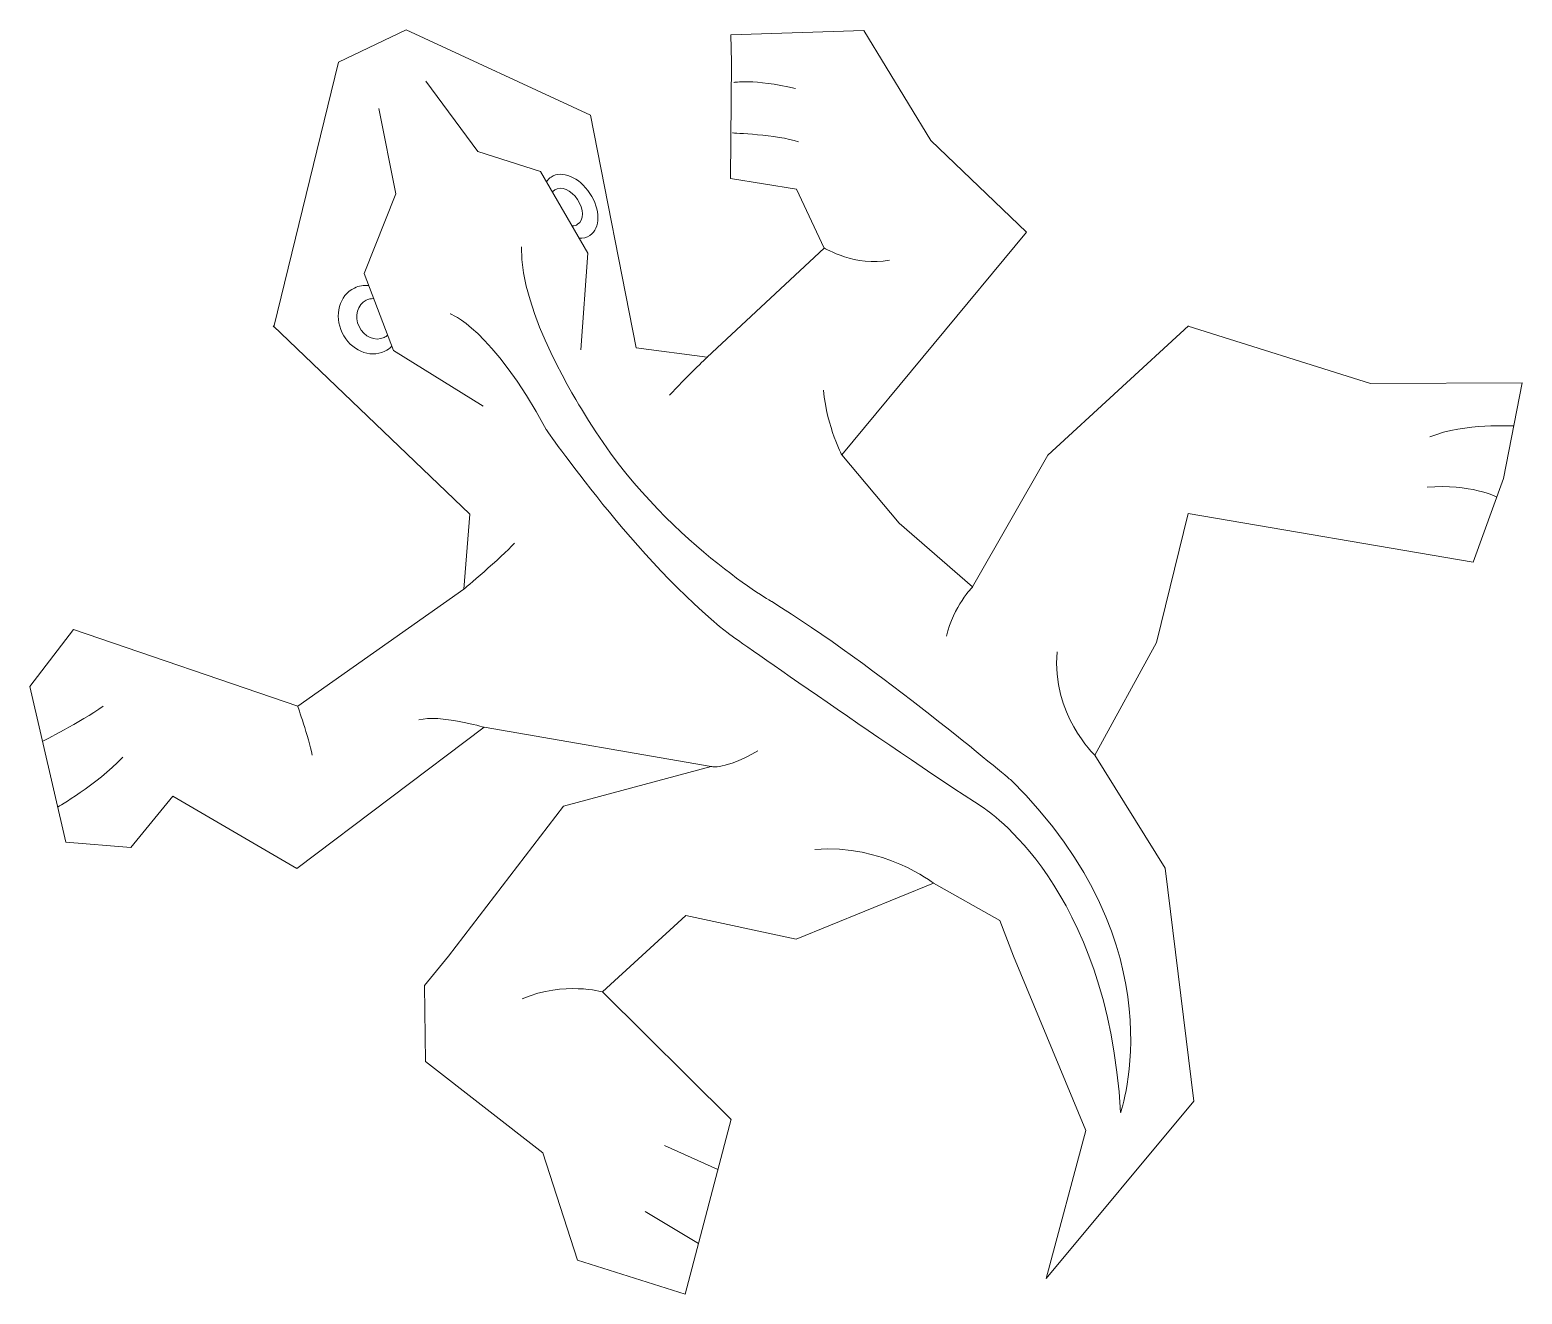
# Model space of a CAD drawing. Header units: inches. Extents: x 0.44 to 4.78, y -4.33 to -0.66.
import ezdxf

# ---------------------------------------------------------------- set-up
doc = ezdxf.new("R2010")
doc.units = ezdxf.units.IN
doc.header["$MEASUREMENT"] = 0
doc.layers.add('Layer 1', color=7, linetype='Continuous')

msp = doc.modelspace()

# ---------------------------------------------------------------- linework, layer by layer
at = {"layer": 'Layer 1', "color": 179, "lineweight": 5, "true_color": 0x231f20}
for points in [[(2.0459, -1.5911), (2.0657, -1.3106), (1.9286, -1.0731), (1.7463, -1.0151), (1.5956, -0.8112)], [(1.7623, -1.7548), (1.5015, -1.5928), (1.416, -1.3691), (1.508, -1.1381), (1.4593, -0.89)], [(2.4441, -3.9717), (2.2889, -3.9013)], [(2.3878, -4.1859), (2.2328, -4.0937)]]:
    msp.add_lwpolyline(points, dxfattribs=at)
for points, knots in [([(2.4817, -3.8252), (2.4817, -3.8252), (2.1088, -3.4558), (2.1088, -3.4558), (2.1088, -3.4558), (2.3507, -3.2339), (2.3507, -3.2339), (2.3507, -3.2339), (2.6712, -3.3024), (2.6712, -3.3024), (2.6712, -3.3024), (3.0709, -3.1401), (3.0709, -3.1401), (3.0709, -3.1401), (3.2635, -3.2482), (3.2635, -3.2482), (3.2635, -3.2482), (3.3025, -3.3514), (3.3025, -3.3514), (3.3025, -3.3514), (3.5128, -3.858), (3.5128, -3.858), (3.5128, -3.858), (3.3977, -4.2876), (3.3977, -4.2876), (3.3977, -4.2876), (3.8267, -3.7727), (3.8267, -3.7727), (3.8267, -3.7727), (3.7437, -3.0966), (3.7437, -3.0966), (3.7437, -3.0966), (3.5397, -2.7685), (3.5397, -2.7685), (3.5397, -2.7685), (3.7187, -2.4405), (3.7187, -2.4405), (3.7187, -2.4405), (3.8107, -2.0663), (3.8107, -2.0663), (3.8107, -2.0663), (4.6388, -2.2072), (4.6388, -2.2072), (4.6388, -2.2072), (4.727, -1.9643), (4.727, -1.9643), (4.727, -1.9643), (4.7808, -1.687), (4.7808, -1.687), (4.7808, -1.687), (4.3401, -1.6888), (4.3401, -1.6888), (4.3401, -1.6888), (3.8107, -1.5222), (3.8107, -1.5222), (3.8107, -1.5222), (3.8117, -1.5216), (3.8117, -1.5216), (3.8117, -1.5216), (3.4027, -1.8968), (3.4027, -1.8968), (3.4027, -1.8968), (3.184, -2.2794), (3.184, -2.2794), (3.184, -2.2794), (2.9707, -2.0941), (2.9707, -2.0941), (2.9707, -2.0941), (2.8045, -1.8964), (2.8045, -1.8964), (2.8045, -1.8964), (3.3405, -1.2496), (3.3405, -1.2496), (3.3405, -1.2496), (3.0625, -0.9828), (3.0625, -0.9828), (3.0625, -0.9828), (2.8679, -0.6639), (2.8679, -0.6639), (2.8679, -0.6639), (2.4817, -0.6764), (2.4817, -0.6764), (2.4817, -0.6764), (2.4833, -0.756), (2.4833, -0.756), (2.4833, -0.756), (2.4811, -1.0935), (2.4811, -1.0935), (2.4811, -1.0935), (2.672, -1.1245), (2.672, -1.1245), (2.672, -1.1245), (2.7529, -1.2955), (2.7529, -1.2955), (2.7529, -1.2955), (2.4133, -1.6126), (2.4133, -1.6126), (2.4133, -1.6126), (2.2064, -1.5852), (2.2064, -1.5852), (2.2064, -1.5852), (2.0741, -0.9098), (2.0741, -0.9098), (2.0741, -0.9098), (1.5383, -0.6619), (1.5383, -0.6619), (1.5383, -0.6619), (1.3414, -0.7556), (1.3414, -0.7556), (1.3414, -0.7556), (1.1534, -1.5239), (1.1534, -1.5239), (1.1534, -1.5239), (1.1518, -1.5216), (1.1518, -1.5216), (1.1518, -1.5216), (1.7231, -2.0686), (1.7231, -2.0686), (1.7231, -2.0686), (1.7057, -2.286), (1.7057, -2.286), (1.7057, -2.286), (1.2232, -2.626), (1.2232, -2.626), (1.2232, -2.626), (0.5721, -2.4029), (0.5721, -2.4029), (0.5721, -2.4029), (0.445, -2.5684), (0.445, -2.5684), (0.445, -2.5684), (0.5498, -3.0211), (0.5498, -3.0211), (0.5498, -3.0211), (0.7383, -3.0365), (0.7383, -3.0365), (0.7383, -3.0365), (0.8606, -2.8867), (0.8606, -2.8867), (0.8606, -2.8867), (1.2206, -3.0969), (1.2206, -3.0969), (1.2206, -3.0969), (1.7646, -2.687), (1.7646, -2.687), (1.7646, -2.687), (2.425, -2.8011), (2.425, -2.8011), (2.425, -2.8011), (1.9954, -2.9162), (1.9954, -2.9162), (1.9954, -2.9162), (1.6618, -3.3517), (1.6618, -3.3517), (1.6618, -3.3517), (1.5919, -3.437), (1.5919, -3.437), (1.5919, -3.437), (1.5946, -3.6578), (1.5946, -3.6578), (1.5946, -3.6578), (1.935, -3.9229), (1.935, -3.9229), (1.935, -3.9229), (2.0359, -4.2347), (2.0359, -4.2347), (2.0359, -4.2347), (2.349, -4.3332), (2.349, -4.3332), (2.349, -4.3332), (2.4826, -3.8255), (2.4826, -3.8255)], [0, 0, 0, 0, 1, 1, 1, 2, 2, 2, 3, 3, 3, 4, 4, 4, 5, 5, 5, 6, 6, 6, 7, 7, 7, 8, 8, 8, 9, 9, 9, 10, 10, 10, 11, 11, 11, 12, 12, 12, 13, 13, 13, 14, 14, 14, 15, 15, 15, 16, 16, 16, 17, 17, 17, 18, 18, 18, 19, 19, 19, 20, 20, 20, 21, 21, 21, 22, 22, 22, 23, 23, 23, 24, 24, 24, 25, 25, 25, 26, 26, 26, 27, 27, 27, 28, 28, 28, 29, 29, 29, 30, 30, 30, 31, 31, 31, 32, 32, 32, 33, 33, 33, 34, 34, 34, 35, 35, 35, 36, 36, 36, 37, 37, 37, 38, 38, 38, 39, 39, 39, 40, 40, 40, 41, 41, 41, 42, 42, 42, 43, 43, 43, 44, 44, 44, 45, 45, 45, 46, 46, 46, 47, 47, 47, 48, 48, 48, 49, 49, 49, 50, 50, 50, 51, 51, 51, 52, 52, 52, 53, 53, 53, 54, 54, 54, 55, 55, 55, 56, 56, 56, 57, 57, 57, 57]), ([(1.9461, -1.103), (1.9497, -1.0975), (1.9542, -1.0928), (1.9596, -1.0892), (1.9907, -1.0685), (2.0411, -1.0898), (2.0723, -1.1367), (2.1034, -1.1835), (2.1034, -1.2383), (2.0723, -1.2589), (2.0631, -1.2651), (2.052, -1.2675), (2.0403, -1.2666)], [0, 0, 0, 0, 1, 1, 1, 2, 2, 2, 3, 3, 3, 4, 4, 4, 4]), ([(1.9634, -1.133), (1.9652, -1.1305), (1.9675, -1.1284), (1.9701, -1.1266), (1.9884, -1.1145), (2.0181, -1.127), (2.0364, -1.1546), (2.0548, -1.1822), (2.0548, -1.2145), (2.0365, -1.2266), (2.0319, -1.2297), (2.0266, -1.2312), (2.021, -1.2313)], [0, 0, 0, 0, 1, 1, 1, 2, 2, 2, 3, 3, 3, 4, 4, 4, 4]), ([(1.6658, -1.4861), (1.6658, -1.4861), (1.7878, -1.5284), (1.9451, -1.8224), (1.9451, -1.8224), (2.2089, -2.2048), (2.474, -2.4143), (2.474, -2.4143), (2.9174, -2.7271), (3.2177, -2.9224), (3.2177, -2.9224), (3.5783, -3.1518), (3.6139, -3.8062), (3.6139, -3.8062), (3.7875, -3.3248), (3.2952, -2.8402), (3.2952, -2.8402), (2.8992, -2.5063), (2.6008, -2.3223), (2.6008, -2.3223), (2.2578, -2.1259), (2.0482, -1.7628), (2.0482, -1.7628), (1.8677, -1.4828), (1.8733, -1.2923)], [0, 0, 0, 0, 1, 1, 1, 2, 2, 2, 3, 3, 3, 4, 4, 4, 5, 5, 5, 6, 6, 6, 7, 7, 7, 8, 8, 8, 8]), ([(1.4969, -1.5809), (1.491, -1.5867), (1.4841, -1.5915), (1.4764, -1.5953), (1.4323, -1.6164), (1.3769, -1.5924), (1.3525, -1.5417), (1.3282, -1.491), (1.3441, -1.4327), (1.3881, -1.4116), (1.4012, -1.4053), (1.4154, -1.403), (1.4294, -1.4042)], [0, 0, 0, 0, 1, 1, 1, 2, 2, 2, 3, 3, 3, 4, 4, 4, 4]), ([(1.4846, -1.5485), (1.4816, -1.5511), (1.4782, -1.5533), (1.4745, -1.5551), (1.4486, -1.5676), (1.4159, -1.5534), (1.4015, -1.5236), (1.3872, -1.4937), (1.3965, -1.4593), (1.4225, -1.4469), (1.429, -1.4438), (1.4359, -1.4423), (1.4428, -1.4424)], [0, 0, 0, 0, 1, 1, 1, 2, 2, 2, 3, 3, 3, 4, 4, 4, 4])]:
    msp.add_open_spline(points, degree=3, knots=knots, dxfattribs=at)
for points in [[(2.4902, -0.8147), (2.4902, -0.8147), (2.547, -0.8033), (2.67, -0.8323)], [(2.4866, -0.9613), (2.4866, -0.9613), (2.6161, -0.9663), (2.6779, -0.9869)], [(2.7529, -1.2955), (2.7529, -1.2955), (2.8467, -1.3505), (2.9422, -1.3309)], [(2.4133, -1.6126), (2.4133, -1.6126), (2.348, -1.674), (2.3039, -1.7232)], [(2.8045, -1.8964), (2.8045, -1.8964), (2.7621, -1.8204), (2.7508, -1.7083)], [(4.7565, -1.8122), (4.7565, -1.8122), (4.6144, -1.8035), (4.513, -1.8434)], [(4.7073, -2.0185), (4.7073, -2.0185), (4.6294, -1.9791), (4.5046, -1.9903)], [(1.7057, -2.286), (1.7057, -2.286), (1.8145, -2.1953), (1.8528, -2.1525)], [(3.184, -2.2794), (3.184, -2.2794), (3.1279, -2.336), (3.1084, -2.4228)], [(3.5397, -2.7685), (3.5397, -2.7685), (3.4117, -2.6469), (3.4301, -2.4685)], [(0.4818, -2.7277), (0.4818, -2.7277), (0.5908, -2.6729), (0.6582, -2.6259)], [(1.2232, -2.626), (1.2232, -2.626), (1.2547, -2.7145), (1.2651, -2.7678)], [(1.7646, -2.687), (1.7646, -2.687), (1.6353, -2.649), (1.5755, -2.6657)], [(0.526, -2.9185), (0.526, -2.9185), (0.6377, -2.855), (0.7147, -2.7742)], [(2.425, -2.8011), (2.425, -2.8011), (2.4626, -2.8119), (2.5605, -2.7554)], [(3.0709, -3.1401), (3.0709, -3.1401), (2.9238, -3.0251), (2.7259, -3.042)], [(2.1088, -3.4558), (2.1088, -3.4558), (1.9986, -3.4236), (1.8758, -3.4754)]]:
    msp.add_open_spline(points, degree=3, dxfattribs=at)

doc.saveas('drawing.dxf')
